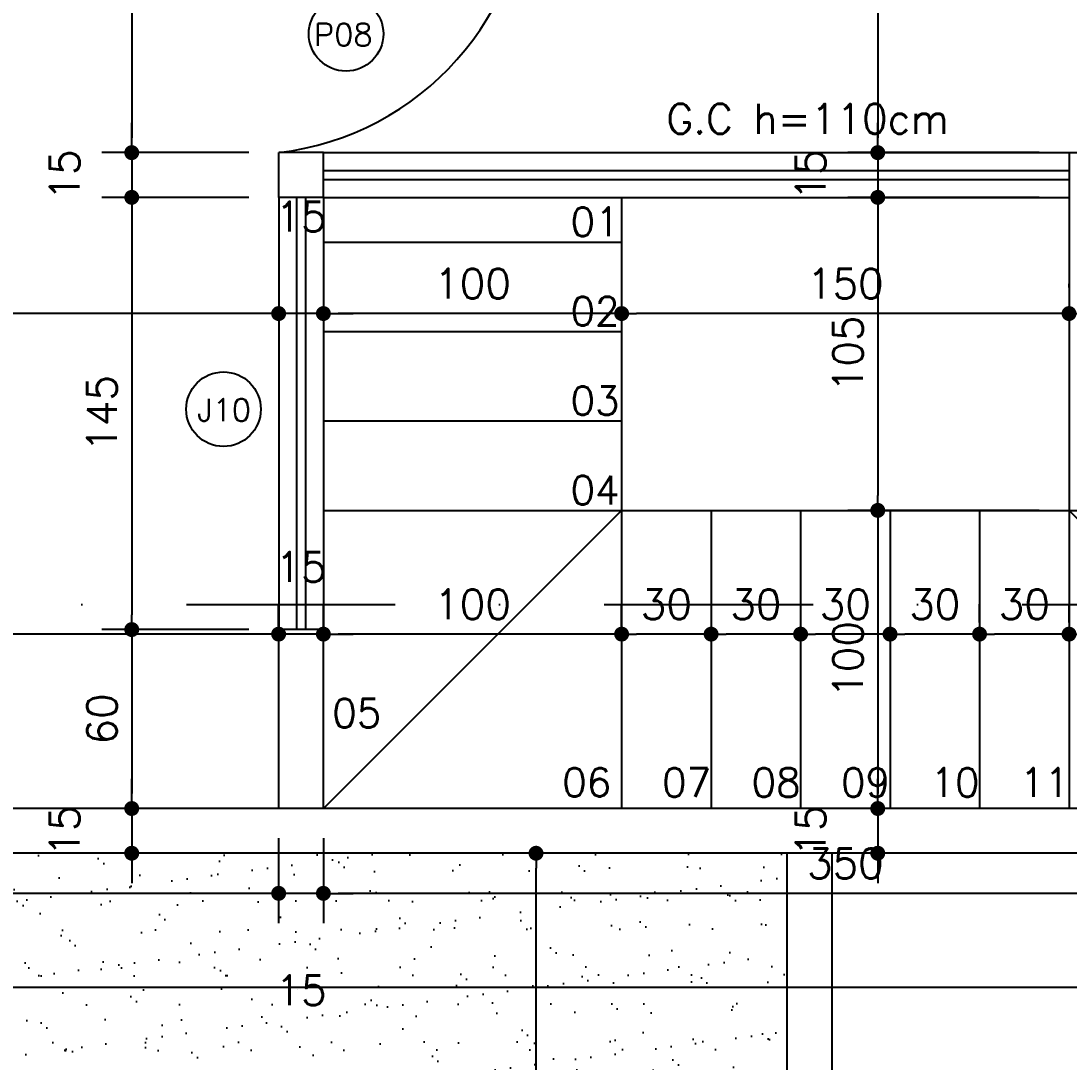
# Model space of a CAD drawing. Header units: inches. Extents: x 580771 to 672494, y 7715997 to 7829530.
# Drawn here: x 653110.8 to 653462.2, y 7723922.6 to 7724271.9 of the extents above; entities that cross this region are included whole.
import ezdxf

# ---------------------------------------------------------------- set-up
doc = ezdxf.new("R2010")
doc.units = ezdxf.units.IN
doc.header["$MEASUREMENT"] = 0
doc.header["$PDMODE"] = 2
doc.linetypes.add('DASHDOTX2', pattern=[2, 1, -0.5, 0, -0.5])
for name, color, linetype in [('04', 4, 'Continuous'), ('1-ARQ-2', 2, 'Continuous'), ('ARQ-2', 2, 'Continuous'), ('NIVEL', 2, 'Continuous'), ('P01', 1, 'Continuous'), ('P02', 2, 'Continuous'), ('parede', 6, 'Continuous'), ('SIMBOLOS', 2, 'Continuous')]:
    doc.layers.add(name, color=color, linetype=linetype)
doc.styles.add('R80E50', font='romans.shx', dxfattribs={"height": 10})
doc.styles.add('ROMANS', font='romans', dxfattribs={"height": 0.2})
doc.dimstyles.new('ARQ50', dxfattribs={"dimscale": 50, "dimtxt": 10, "dimasz": 0.1, "dimexe": 0.2, "dimexo": 0.2, "dimgap": 0.1, "dimtad": 1, "dimdec": 0, "dimzin": 12, "dimdsep": 46, "dimtxsty": 'R80E50', "dimblk1": 'DOT', "dimblk2": 'DOT', "dimsah": 1, "dimcen": 0.4, "dimclrd": 15, "dimclre": 15, "dimclrt": 3, "dimadec": 0, "dimazin": 0, "dimtfac": 1, "dimtdec": 0, "dimtmove": 2, "dimatfit": 3, "dimldrblk": 'DOT', "dimfxl": 0.2, "dimtolj": 1, "dimtzin": 12, "dimarcsym": 0})

# ---------------------------------------------------------------- blocks, each defined once
blk = doc.blocks.new('_DOT')
at = {"color": 0, "linetype": 'ByBlock'}
blk.add_line((-0.5, 0), (-1, 0), dxfattribs=at)
at = {"color": 0, "linetype": 'ByBlock', "const_width": 0.5}
blk.add_lwpolyline([(-0.25, 0, 1), (0.25, 0, 1)], format="xyb", close=True, dxfattribs=at)
blk = doc.blocks.new('*D1356')
at = {"layer": 'Defpoints', "color": 0, "transparency": 16777216}
for p in [(653212.19, 7724007.68), (653562.19, 7724007.68), (653212.19, 7723979.22)]:
    blk.add_point(p, dxfattribs=at)
at = {"layer": 'NIVEL', "color": 15, "lineweight": -2, "transparency": 16777216}
for p, q in [((653212.19, 7723997.68), (653212.19, 7723969.22)), ((653562.19, 7723997.68), (653562.19, 7723969.22)), ((653557.19, 7723979.22), (653217.19, 7723979.22))]:
    blk.add_line(p, q, dxfattribs=at)
at = {"layer": 'NIVEL', "color": 15, "lineweight": -2, "transparency": 16777216, "xscale": 5, "yscale": 5, "zscale": 5, "rotation": 180}
blk.add_blockref('_DOT', (653212.19, 7723979.22), dxfattribs=at)
at = {"layer": 'NIVEL', "color": 15, "lineweight": -2, "transparency": 16777216, "xscale": 5, "yscale": 5, "zscale": 5}
blk.add_blockref('_DOT', (653562.19, 7723979.22), dxfattribs=at)
at = {"layer": 'NIVEL', "color": 3, "transparency": 16777216, "insert": (653387.19, 7723989.22), "char_height": 10, "attachment_point": 5, "style": 'R80E50'}
blk.add_mtext('\\A1;350', dxfattribs=at)
blk = doc.blocks.new('*D1363')
at = {"layer": 'Defpoints', "color": 0, "transparency": 16777216}
for p in [(653197.19, 7724007.68), (653212.19, 7724007.68), (653197.19, 7723979.22)]:
    blk.add_point(p, dxfattribs=at)
at = {"layer": 'NIVEL', "color": 15, "lineweight": -2, "transparency": 16777216}
for p, q in [((653197.19, 7723997.68), (653197.19, 7723969.22)), ((653212.19, 7723997.68), (653212.19, 7723969.22)), ((653192.19, 7723979.22), (653187.19, 7723979.22)), ((653212.19, 7723979.22), (653197.19, 7723979.22)), ((653217.19, 7723979.22), (653222.19, 7723979.22))]:
    blk.add_line(p, q, dxfattribs=at)
at = {"layer": 'NIVEL', "color": 15, "lineweight": -2, "transparency": 16777216, "xscale": 5, "yscale": 5, "zscale": 5}
blk.add_blockref('_DOT', (653197.19, 7723979.22), dxfattribs=at)
at = {"layer": 'NIVEL', "color": 15, "lineweight": -2, "transparency": 16777216, "xscale": 5, "yscale": 5, "zscale": 5, "rotation": 180}
blk.add_blockref('_DOT', (653212.19, 7723979.22), dxfattribs=at)
at = {"layer": 'NIVEL', "color": 3, "transparency": 16777216, "insert": (653204.69, 7723946.72), "char_height": 10, "attachment_point": 5, "style": 'R80E50'}
blk.add_mtext('\\A1;15', dxfattribs=at)
blk = doc.blocks.new('*D1364')
at = {"layer": 'Defpoints', "color": 0, "transparency": 16777216}
for p in [(653197.19, 7724007.68), (652697.19, 7723992.68), (652697.19, 7723979.22)]:
    blk.add_point(p, dxfattribs=at)
at = {"layer": 'NIVEL', "color": 15, "lineweight": -2, "transparency": 16777216}
for p, q in [((653197.19, 7723997.68), (653197.19, 7723969.22)), ((652697.19, 7723982.68), (652697.19, 7723969.22)), ((653192.19, 7723979.22), (652702.19, 7723979.22))]:
    blk.add_line(p, q, dxfattribs=at)
at = {"layer": 'NIVEL', "color": 15, "lineweight": -2, "transparency": 16777216, "xscale": 5, "yscale": 5, "zscale": 5, "rotation": 180}
blk.add_blockref('_DOT', (652697.19, 7723979.22), dxfattribs=at)
at = {"layer": 'NIVEL', "color": 15, "lineweight": -2, "transparency": 16777216, "xscale": 5, "yscale": 5, "zscale": 5}
blk.add_blockref('_DOT', (653197.19, 7723979.22), dxfattribs=at)
at = {"layer": 'NIVEL', "color": 3, "transparency": 16777216, "insert": (652947.19, 7723989.22), "char_height": 10, "attachment_point": 5, "style": 'R80E50'}
blk.add_mtext('\\A1;500', dxfattribs=at)
blk = doc.blocks.new('*D1369')
at = {"layer": 'Defpoints', "color": 0, "transparency": 16777216}
for p in [(652697.19, 7724000.18), (655872.19, 7723992.68), (652697.19, 7723947.63)]:
    blk.add_point(p, dxfattribs=at)
at = {"layer": 'NIVEL', "color": 15, "lineweight": -2, "transparency": 16777216}
for p, q in [((652697.19, 7723990.18), (652697.19, 7723937.63)), ((655872.19, 7723982.68), (655872.19, 7723937.63)), ((655867.19, 7723947.63), (652702.19, 7723947.63))]:
    blk.add_line(p, q, dxfattribs=at)
at = {"layer": 'NIVEL', "color": 15, "lineweight": -2, "transparency": 16777216, "xscale": 5, "yscale": 5, "zscale": 5, "rotation": 180}
blk.add_blockref('_DOT', (652697.19, 7723947.63), dxfattribs=at)
at = {"layer": 'NIVEL', "color": 15, "lineweight": -2, "transparency": 16777216, "xscale": 5, "yscale": 5, "zscale": 5}
blk.add_blockref('_DOT', (655872.19, 7723947.63), dxfattribs=at)
at = {"layer": 'NIVEL', "color": 3, "transparency": 16777216, "insert": (654284.69, 7723957.63), "char_height": 10, "attachment_point": 5, "style": 'R80E50'}
blk.add_mtext('\\A1;3175', dxfattribs=at)
blk = doc.blocks.new('*D1331')
at = {"layer": 'Defpoints', "color": 0, "transparency": 16777216}
for p in [(653462.19, 7724066.17), (653562.19, 7724067.14), (653462.19, 7724060.12)]:
    blk.add_point(p, dxfattribs=at)
at = {"layer": 'NIVEL', "color": 15, "lineweight": -2, "transparency": 16777216}
for p, q in [((653462.19, 7724070.12), (653462.19, 7724076.17)), ((653557.19, 7724066.17), (653467.19, 7724066.17)), ((653562.19, 7724057.14), (653562.19, 7724056.17))]:
    blk.add_line(p, q, dxfattribs=at)
at = {"layer": 'NIVEL', "color": 15, "lineweight": -2, "transparency": 16777216, "xscale": 5, "yscale": 5, "zscale": 5, "rotation": 180}
blk.add_blockref('_DOT', (653462.19, 7724066.17), dxfattribs=at)
at = {"layer": 'NIVEL', "color": 15, "lineweight": -2, "transparency": 16777216, "xscale": 5, "yscale": 5, "zscale": 5}
blk.add_blockref('_DOT', (653562.19, 7724066.17), dxfattribs=at)
at = {"layer": 'NIVEL', "color": 3, "transparency": 16777216, "insert": (653512.19, 7724076.17), "char_height": 10, "attachment_point": 5, "style": 'R80E50'}
blk.add_mtext('\\A1;100', dxfattribs=at)
blk = doc.blocks.new('*D1332')
at = {"layer": 'Defpoints', "color": 0, "transparency": 16777216}
for p in [(653432.19, 7724066.17), (653432.19, 7724060.12), (653462.19, 7724060.12)]:
    blk.add_point(p, dxfattribs=at)
at = {"layer": 'NIVEL', "color": 15, "lineweight": -2, "transparency": 16777216}
for p, q in [((653432.19, 7724070.12), (653432.19, 7724076.17)), ((653462.19, 7724070.12), (653462.19, 7724076.17)), ((653457.19, 7724066.17), (653437.19, 7724066.17))]:
    blk.add_line(p, q, dxfattribs=at)
at = {"layer": 'NIVEL', "color": 15, "lineweight": -2, "transparency": 16777216, "xscale": 5, "yscale": 5, "zscale": 5, "rotation": 180}
blk.add_blockref('_DOT', (653432.19, 7724066.17), dxfattribs=at)
at = {"layer": 'NIVEL', "color": 15, "lineweight": -2, "transparency": 16777216, "xscale": 5, "yscale": 5, "zscale": 5}
blk.add_blockref('_DOT', (653462.19, 7724066.17), dxfattribs=at)
at = {"layer": 'NIVEL', "color": 3, "transparency": 16777216, "insert": (653447.19, 7724076.17), "char_height": 10, "attachment_point": 5, "style": 'R80E50'}
blk.add_mtext('\\A1;30', dxfattribs=at)
blk = doc.blocks.new('*D1333')
at = {"layer": 'Defpoints', "color": 0, "transparency": 16777216}
for p in [(653402.19, 7724068.24), (653402.19, 7724066.17), (653432.19, 7724060.12)]:
    blk.add_point(p, dxfattribs=at)
at = {"layer": 'NIVEL', "color": 15, "lineweight": -2, "transparency": 16777216}
for p, q in [((653432.19, 7724070.12), (653432.19, 7724076.17)), ((653427.19, 7724066.17), (653407.19, 7724066.17)), ((653402.19, 7724058.24), (653402.19, 7724056.17))]:
    blk.add_line(p, q, dxfattribs=at)
at = {"layer": 'NIVEL', "color": 15, "lineweight": -2, "transparency": 16777216, "xscale": 5, "yscale": 5, "zscale": 5, "rotation": 180}
blk.add_blockref('_DOT', (653402.19, 7724066.17), dxfattribs=at)
at = {"layer": 'NIVEL', "color": 15, "lineweight": -2, "transparency": 16777216, "xscale": 5, "yscale": 5, "zscale": 5}
blk.add_blockref('_DOT', (653432.19, 7724066.17), dxfattribs=at)
at = {"layer": 'NIVEL', "color": 3, "transparency": 16777216, "insert": (653417.19, 7724076.17), "char_height": 10, "attachment_point": 5, "style": 'R80E50'}
blk.add_mtext('\\A1;30', dxfattribs=at)
blk = doc.blocks.new('*D1334')
at = {"layer": 'Defpoints', "color": 0, "transparency": 16777216}
for p in [(653372.19, 7724068.24), (653372.19, 7724066.17), (653402.19, 7724068.24)]:
    blk.add_point(p, dxfattribs=at)
at = {"layer": 'NIVEL', "color": 15, "lineweight": -2, "transparency": 16777216}
for p, q in [((653397.19, 7724066.17), (653377.19, 7724066.17)), ((653372.19, 7724058.24), (653372.19, 7724056.17)), ((653402.19, 7724058.24), (653402.19, 7724056.17))]:
    blk.add_line(p, q, dxfattribs=at)
at = {"layer": 'NIVEL', "color": 15, "lineweight": -2, "transparency": 16777216, "xscale": 5, "yscale": 5, "zscale": 5, "rotation": 180}
blk.add_blockref('_DOT', (653372.19, 7724066.17), dxfattribs=at)
at = {"layer": 'NIVEL', "color": 15, "lineweight": -2, "transparency": 16777216, "xscale": 5, "yscale": 5, "zscale": 5}
blk.add_blockref('_DOT', (653402.19, 7724066.17), dxfattribs=at)
at = {"layer": 'NIVEL', "color": 3, "transparency": 16777216, "insert": (653387.19, 7724076.17), "char_height": 10, "attachment_point": 5, "style": 'R80E50'}
blk.add_mtext('\\A1;30', dxfattribs=at)
blk = doc.blocks.new('*D1013')
at = {"layer": 'Defpoints', "color": 0, "transparency": 16777216}
for p in [(653342.19, 7724068.24), (653342.19, 7724066.17), (653372.19, 7724068.24)]:
    blk.add_point(p, dxfattribs=at)
at = {"layer": 'NIVEL', "color": 15, "lineweight": -2, "transparency": 16777216}
for p, q in [((653367.19, 7724066.17), (653347.19, 7724066.17)), ((653342.19, 7724058.24), (653342.19, 7724056.17)), ((653372.19, 7724058.24), (653372.19, 7724056.17))]:
    blk.add_line(p, q, dxfattribs=at)
at = {"layer": 'NIVEL', "color": 15, "lineweight": -2, "transparency": 16777216, "xscale": 5, "yscale": 5, "zscale": 5, "rotation": 180}
blk.add_blockref('_DOT', (653342.19, 7724066.17), dxfattribs=at)
at = {"layer": 'NIVEL', "color": 15, "lineweight": -2, "transparency": 16777216, "xscale": 5, "yscale": 5, "zscale": 5}
blk.add_blockref('_DOT', (653372.19, 7724066.17), dxfattribs=at)
at = {"layer": 'NIVEL', "color": 3, "transparency": 16777216, "insert": (653357.19, 7724076.17), "char_height": 10, "attachment_point": 5, "style": 'R80E50'}
blk.add_mtext('\\A1;30', dxfattribs=at)
blk = doc.blocks.new('*D1014')
at = {"layer": 'Defpoints', "color": 0, "transparency": 16777216}
for p in [(653312.19, 7724066.17), (653342.19, 7724068.24), (653312.19, 7724057.68)]:
    blk.add_point(p, dxfattribs=at)
at = {"layer": 'NIVEL', "color": 15, "lineweight": -2, "transparency": 16777216}
for p, q in [((653312.19, 7724067.68), (653312.19, 7724076.17)), ((653337.19, 7724066.17), (653317.19, 7724066.17)), ((653342.19, 7724058.24), (653342.19, 7724056.17))]:
    blk.add_line(p, q, dxfattribs=at)
at = {"layer": 'NIVEL', "color": 15, "lineweight": -2, "transparency": 16777216, "xscale": 5, "yscale": 5, "zscale": 5, "rotation": 180}
blk.add_blockref('_DOT', (653312.19, 7724066.17), dxfattribs=at)
at = {"layer": 'NIVEL', "color": 15, "lineweight": -2, "transparency": 16777216, "xscale": 5, "yscale": 5, "zscale": 5}
blk.add_blockref('_DOT', (653342.19, 7724066.17), dxfattribs=at)
at = {"layer": 'NIVEL', "color": 3, "transparency": 16777216, "insert": (653327.19, 7724076.17), "char_height": 10, "attachment_point": 5, "style": 'R80E50'}
blk.add_mtext('\\A1;30', dxfattribs=at)
blk = doc.blocks.new('*D1015')
at = {"layer": 'Defpoints', "color": 0, "transparency": 16777216}
for p in [(653212.19, 7724066.17), (653212.19, 7724057.68), (653312.19, 7724057.68)]:
    blk.add_point(p, dxfattribs=at)
at = {"layer": 'NIVEL', "color": 15, "lineweight": -2, "transparency": 16777216}
for p, q in [((653212.19, 7724067.68), (653212.19, 7724076.17)), ((653312.19, 7724067.68), (653312.19, 7724076.17)), ((653307.19, 7724066.17), (653217.19, 7724066.17))]:
    blk.add_line(p, q, dxfattribs=at)
at = {"layer": 'NIVEL', "color": 15, "lineweight": -2, "transparency": 16777216, "xscale": 5, "yscale": 5, "zscale": 5, "rotation": 180}
blk.add_blockref('_DOT', (653212.19, 7724066.17), dxfattribs=at)
at = {"layer": 'NIVEL', "color": 15, "lineweight": -2, "transparency": 16777216, "xscale": 5, "yscale": 5, "zscale": 5}
blk.add_blockref('_DOT', (653312.19, 7724066.17), dxfattribs=at)
at = {"layer": 'NIVEL', "color": 3, "transparency": 16777216, "insert": (653262.19, 7724076.17), "char_height": 10, "attachment_point": 5, "style": 'R80E50'}
blk.add_mtext('\\A1;100', dxfattribs=at)
blk = doc.blocks.new('*D1016')
at = {"layer": 'Defpoints', "color": 0, "transparency": 16777216}
for p in [(653197.19, 7724066.17), (653197.19, 7724057.68), (653212.19, 7724057.68)]:
    blk.add_point(p, dxfattribs=at)
at = {"layer": 'NIVEL', "color": 15, "lineweight": -2, "transparency": 16777216}
for p, q in [((653197.19, 7724067.68), (653197.19, 7724076.17)), ((653212.19, 7724067.68), (653212.19, 7724076.17)), ((653192.19, 7724066.17), (653187.19, 7724066.17)), ((653212.19, 7724066.17), (653197.19, 7724066.17)), ((653217.19, 7724066.17), (653222.19, 7724066.17))]:
    blk.add_line(p, q, dxfattribs=at)
at = {"layer": 'NIVEL', "color": 15, "lineweight": -2, "transparency": 16777216, "xscale": 5, "yscale": 5, "zscale": 5}
blk.add_blockref('_DOT', (653197.19, 7724066.17), dxfattribs=at)
at = {"layer": 'NIVEL', "color": 15, "lineweight": -2, "transparency": 16777216, "xscale": 5, "yscale": 5, "zscale": 5, "rotation": 180}
blk.add_blockref('_DOT', (653212.19, 7724066.17), dxfattribs=at)
at = {"layer": 'NIVEL', "color": 3, "transparency": 16777216, "insert": (653204.69, 7724088.67), "char_height": 10, "attachment_point": 5, "style": 'R80E50'}
blk.add_mtext('\\A1;15', dxfattribs=at)
blk = doc.blocks.new('*D1017')
at = {"layer": 'Defpoints', "color": 0, "transparency": 16777216}
for p in [(652712.19, 7724067.68), (652712.19, 7724066.17), (653212.19, 7724057.68)]:
    blk.add_point(p, dxfattribs=at)
at = {"layer": 'NIVEL', "color": 15, "lineweight": -2, "transparency": 16777216}
for p, q in [((653212.19, 7724067.68), (653212.19, 7724076.17)), ((653207.19, 7724066.17), (652717.19, 7724066.17)), ((652712.19, 7724057.68), (652712.19, 7724056.17))]:
    blk.add_line(p, q, dxfattribs=at)
at = {"layer": 'NIVEL', "color": 15, "lineweight": -2, "transparency": 16777216, "xscale": 5, "yscale": 5, "zscale": 5, "rotation": 180}
blk.add_blockref('_DOT', (652712.19, 7724066.17), dxfattribs=at)
at = {"layer": 'NIVEL', "color": 15, "lineweight": -2, "transparency": 16777216, "xscale": 5, "yscale": 5, "zscale": 5}
blk.add_blockref('_DOT', (653212.19, 7724066.17), dxfattribs=at)
at = {"layer": 'NIVEL', "color": 3, "transparency": 16777216, "insert": (652962.19, 7724076.17), "char_height": 10, "attachment_point": 5, "style": 'R80E50'}
blk.add_mtext('\\A1;500', dxfattribs=at)
blk = doc.blocks.new('*D819')
at = {"layer": 'Defpoints', "color": 0, "transparency": 16777216}
for p in [(653412.19, 7724342.68), (653398.06, 7724227.68), (653462.19, 7724227.68)]:
    blk.add_point(p, dxfattribs=at)
at = {"layer": 'NIVEL', "color": 15, "lineweight": -2, "transparency": 16777216}
for p, q in [((653402.19, 7724342.68), (653388.06, 7724342.68)), ((653398.06, 7724337.68), (653398.06, 7724232.68)), ((653452.19, 7724227.68), (653388.06, 7724227.68))]:
    blk.add_line(p, q, dxfattribs=at)
at = {"layer": 'NIVEL', "color": 15, "lineweight": -2, "transparency": 16777216, "xscale": 5, "yscale": 5, "zscale": 5}
for p, rotation in [((653398.06, 7724342.68), 90), ((653398.06, 7724227.68), 270)]:
    blk.add_blockref('_DOT', p, dxfattribs=dict(at, rotation=rotation))
at = {"layer": 'NIVEL', "color": 3, "transparency": 16777216, "insert": (653388.06, 7724285.18), "char_height": 10, "attachment_point": 5, "rotation": 90, "style": 'R80E50'}
blk.add_mtext('\\A1;115', dxfattribs=at)
blk = doc.blocks.new('*D820')
at = {"layer": 'Defpoints', "color": 0, "transparency": 16777216}
for p in [(653462.19, 7724227.68), (653398.06, 7724212.68), (653462.19, 7724212.68)]:
    blk.add_point(p, dxfattribs=at)
at = {"layer": 'NIVEL', "color": 15, "lineweight": -2, "transparency": 16777216}
for p, q in [((653398.06, 7724232.68), (653398.06, 7724237.68)), ((653452.19, 7724227.68), (653388.06, 7724227.68)), ((653398.06, 7724227.68), (653398.06, 7724212.68)), ((653452.19, 7724212.68), (653388.06, 7724212.68)), ((653398.06, 7724207.68), (653398.06, 7724202.68))]:
    blk.add_line(p, q, dxfattribs=at)
at = {"layer": 'NIVEL', "color": 15, "lineweight": -2, "transparency": 16777216, "xscale": 5, "yscale": 5, "zscale": 5}
for p, rotation in [((653398.06, 7724227.68), 270), ((653398.06, 7724212.68), 90)]:
    blk.add_blockref('_DOT', p, dxfattribs=dict(at, rotation=rotation))
at = {"layer": 'NIVEL', "color": 3, "transparency": 16777216, "insert": (653375.56, 7724220.18), "char_height": 10, "attachment_point": 5, "rotation": 90, "style": 'R80E50'}
blk.add_mtext('\\A1;15', dxfattribs=at)
blk = doc.blocks.new('*D821')
at = {"layer": 'Defpoints', "color": 0, "transparency": 16777216}
for p in [(653462.19, 7724212.68), (653398.06, 7724107.68), (653462.19, 7724107.68)]:
    blk.add_point(p, dxfattribs=at)
at = {"layer": 'NIVEL', "color": 15, "lineweight": -2, "transparency": 16777216}
for p, q in [((653452.19, 7724212.68), (653388.06, 7724212.68)), ((653398.06, 7724207.68), (653398.06, 7724112.68)), ((653452.19, 7724107.68), (653388.06, 7724107.68))]:
    blk.add_line(p, q, dxfattribs=at)
at = {"layer": 'NIVEL', "color": 15, "lineweight": -2, "transparency": 16777216, "xscale": 5, "yscale": 5, "zscale": 5}
for p, rotation in [((653398.06, 7724212.68), 90), ((653398.06, 7724107.68), 270)]:
    blk.add_blockref('_DOT', p, dxfattribs=dict(at, rotation=rotation))
at = {"layer": 'NIVEL', "color": 3, "transparency": 16777216, "insert": (653388.06, 7724160.18), "char_height": 10, "attachment_point": 5, "rotation": 90, "style": 'R80E50'}
blk.add_mtext('\\A1;105', dxfattribs=at)
blk = doc.blocks.new('*D822')
at = {"layer": 'Defpoints', "color": 0, "transparency": 16777216}
for p in [(653462.19, 7724107.68), (653398.06, 7724007.68), (653412.1, 7724007.68)]:
    blk.add_point(p, dxfattribs=at)
at = {"layer": 'NIVEL', "color": 15, "lineweight": -2, "transparency": 16777216}
for p, q in [((653452.19, 7724107.68), (653388.06, 7724107.68)), ((653398.06, 7724102.68), (653398.06, 7724012.68)), ((653402.1, 7724007.68), (653388.06, 7724007.68))]:
    blk.add_line(p, q, dxfattribs=at)
at = {"layer": 'NIVEL', "color": 15, "lineweight": -2, "transparency": 16777216, "xscale": 5, "yscale": 5, "zscale": 5}
for p, rotation in [((653398.06, 7724107.68), 90), ((653398.06, 7724007.68), 270)]:
    blk.add_blockref('_DOT', p, dxfattribs=dict(at, rotation=rotation))
at = {"layer": 'NIVEL', "color": 3, "transparency": 16777216, "insert": (653388.06, 7724057.68), "char_height": 10, "attachment_point": 5, "rotation": 90, "style": 'R80E50'}
blk.add_mtext('\\A1;100', dxfattribs=at)
blk = doc.blocks.new('*D823')
at = {"layer": 'Defpoints', "color": 0, "transparency": 16777216}
for p in [(653412.1, 7724007.68), (653398.06, 7723992.68), (653416.06, 7723992.68)]:
    blk.add_point(p, dxfattribs=at)
at = {"layer": 'NIVEL', "color": 15, "lineweight": -2, "transparency": 16777216}
for p, q in [((653398.06, 7724012.68), (653398.06, 7724017.68)), ((653402.1, 7724007.68), (653388.06, 7724007.68)), ((653398.06, 7724007.68), (653398.06, 7723992.68)), ((653406.06, 7723992.68), (653388.06, 7723992.68)), ((653398.06, 7723987.68), (653398.06, 7723982.68))]:
    blk.add_line(p, q, dxfattribs=at)
at = {"layer": 'NIVEL', "color": 15, "lineweight": -2, "transparency": 16777216, "xscale": 5, "yscale": 5, "zscale": 5}
for p, rotation in [((653398.06, 7724007.68), 270), ((653398.06, 7723992.68), 90)]:
    blk.add_blockref('_DOT', p, dxfattribs=dict(at, rotation=rotation))
at = {"layer": 'NIVEL', "color": 3, "transparency": 16777216, "insert": (653375.56, 7724000.18), "char_height": 10, "attachment_point": 5, "rotation": 90, "style": 'R80E50'}
blk.add_mtext('\\A1;15', dxfattribs=at)
blk = doc.blocks.new('*D804')
at = {"layer": 'Defpoints', "color": 0, "transparency": 16777216}
for p in [(653197.19, 7724342.68), (653147.93, 7724227.68), (653197.19, 7724227.68)]:
    blk.add_point(p, dxfattribs=at)
at = {"layer": 'NIVEL', "color": 15, "lineweight": -2, "transparency": 16777216}
for p, q in [((653187.19, 7724342.68), (653137.93, 7724342.68)), ((653147.93, 7724337.68), (653147.93, 7724232.68)), ((653187.19, 7724227.68), (653137.93, 7724227.68))]:
    blk.add_line(p, q, dxfattribs=at)
at = {"layer": 'NIVEL', "color": 15, "lineweight": -2, "transparency": 16777216, "xscale": 5, "yscale": 5, "zscale": 5}
for p, rotation in [((653147.93, 7724342.68), 90), ((653147.93, 7724227.68), 270)]:
    blk.add_blockref('_DOT', p, dxfattribs=dict(at, rotation=rotation))
at = {"layer": 'NIVEL', "color": 3, "transparency": 16777216, "insert": (653137.93, 7724285.18), "char_height": 10, "attachment_point": 5, "rotation": 90, "style": 'R80E50'}
blk.add_mtext('\\A1;115', dxfattribs=at)
blk = doc.blocks.new('*D805')
at = {"layer": 'Defpoints', "color": 0, "transparency": 16777216}
for p in [(653197.19, 7724227.68), (653147.93, 7724212.68), (653197.19, 7724212.68)]:
    blk.add_point(p, dxfattribs=at)
at = {"layer": 'NIVEL', "color": 15, "lineweight": -2, "transparency": 16777216}
for p, q in [((653147.93, 7724232.68), (653147.93, 7724237.68)), ((653187.19, 7724227.68), (653137.93, 7724227.68)), ((653147.93, 7724227.68), (653147.93, 7724212.68)), ((653187.19, 7724212.68), (653137.93, 7724212.68)), ((653147.93, 7724207.68), (653147.93, 7724202.68))]:
    blk.add_line(p, q, dxfattribs=at)
at = {"layer": 'NIVEL', "color": 15, "lineweight": -2, "transparency": 16777216, "xscale": 5, "yscale": 5, "zscale": 5}
for p, rotation in [((653147.93, 7724227.68), 270), ((653147.93, 7724212.68), 90)]:
    blk.add_blockref('_DOT', p, dxfattribs=dict(at, rotation=rotation))
at = {"layer": 'NIVEL', "color": 3, "transparency": 16777216, "insert": (653125.43, 7724220.18), "char_height": 10, "attachment_point": 5, "rotation": 90, "style": 'R80E50'}
blk.add_mtext('\\A1;15', dxfattribs=at)
blk = doc.blocks.new('*D806')
at = {"layer": 'Defpoints', "color": 0, "transparency": 16777216}
for p in [(653197.19, 7724212.68), (653147.93, 7724067.7), (653197.19, 7724067.7)]:
    blk.add_point(p, dxfattribs=at)
at = {"layer": 'NIVEL', "color": 15, "lineweight": -2, "transparency": 16777216}
for p, q in [((653187.19, 7724212.68), (653137.93, 7724212.68)), ((653147.93, 7724207.68), (653147.93, 7724072.7)), ((653187.19, 7724067.7), (653137.93, 7724067.7))]:
    blk.add_line(p, q, dxfattribs=at)
at = {"layer": 'NIVEL', "color": 15, "lineweight": -2, "transparency": 16777216, "xscale": 5, "yscale": 5, "zscale": 5}
for p, rotation in [((653147.93, 7724212.68), 90), ((653147.93, 7724067.7), 270)]:
    blk.add_blockref('_DOT', p, dxfattribs=dict(at, rotation=rotation))
at = {"layer": 'NIVEL', "color": 3, "transparency": 16777216, "insert": (653137.93, 7724140.19), "char_height": 10, "attachment_point": 5, "rotation": 90, "style": 'R80E50'}
blk.add_mtext('\\A1;145', dxfattribs=at)
blk = doc.blocks.new('*D807')
at = {"layer": 'Defpoints', "color": 0, "transparency": 16777216}
for p in [(653197.19, 7724067.7), (653147.93, 7724007.68), (653197.19, 7724007.68)]:
    blk.add_point(p, dxfattribs=at)
at = {"layer": 'NIVEL', "color": 15, "lineweight": -2, "transparency": 16777216}
for p, q in [((653187.19, 7724067.7), (653137.93, 7724067.7)), ((653147.93, 7724062.7), (653147.93, 7724012.68)), ((653187.19, 7724007.68), (653137.93, 7724007.68))]:
    blk.add_line(p, q, dxfattribs=at)
at = {"layer": 'NIVEL', "color": 15, "lineweight": -2, "transparency": 16777216, "xscale": 5, "yscale": 5, "zscale": 5}
for p, rotation in [((653147.93, 7724067.7), 90), ((653147.93, 7724007.68), 270)]:
    blk.add_blockref('_DOT', p, dxfattribs=dict(at, rotation=rotation))
at = {"layer": 'NIVEL', "color": 3, "transparency": 16777216, "insert": (653137.93, 7724037.69), "char_height": 10, "attachment_point": 5, "rotation": 90, "style": 'R80E50'}
blk.add_mtext('\\A1;60', dxfattribs=at)
blk = doc.blocks.new('*D808')
at = {"layer": 'Defpoints', "color": 0, "transparency": 16777216}
for p in [(653197.19, 7724007.68), (653147.93, 7723992.68), (653197.19, 7723992.68)]:
    blk.add_point(p, dxfattribs=at)
at = {"layer": 'NIVEL', "color": 15, "lineweight": -2, "transparency": 16777216}
for p, q in [((653147.93, 7724012.68), (653147.93, 7724017.68)), ((653187.19, 7724007.68), (653137.93, 7724007.68)), ((653147.93, 7724007.68), (653147.93, 7723992.68)), ((653187.19, 7723992.68), (653137.93, 7723992.68)), ((653147.93, 7723987.68), (653147.93, 7723982.68))]:
    blk.add_line(p, q, dxfattribs=at)
at = {"layer": 'NIVEL', "color": 15, "lineweight": -2, "transparency": 16777216, "xscale": 5, "yscale": 5, "zscale": 5}
for p, rotation in [((653147.93, 7724007.68), 270), ((653147.93, 7723992.68), 90)]:
    blk.add_blockref('_DOT', p, dxfattribs=dict(at, rotation=rotation))
at = {"layer": 'NIVEL', "color": 3, "transparency": 16777216, "insert": (653125.43, 7724000.18), "char_height": 10, "attachment_point": 5, "rotation": 90, "style": 'R80E50'}
blk.add_mtext('\\A1;15', dxfattribs=at)
blk = doc.blocks.new('*D910')
at = {"layer": 'Defpoints', "color": 0, "transparency": 16777216}
for p in [(653283.48, 7723992.68), (653358.01, 7723992.68), (653332.74, 7723657.68)]:
    blk.add_point(p, dxfattribs=at)
at = {"layer": 'NIVEL', "color": 15, "lineweight": -2, "transparency": 16777216}
for p, q in [((653348.01, 7723992.68), (653273.48, 7723992.68)), ((653283.48, 7723662.68), (653283.48, 7723987.68)), ((653322.74, 7723657.68), (653273.48, 7723657.68))]:
    blk.add_line(p, q, dxfattribs=at)
at = {"layer": 'NIVEL', "color": 15, "lineweight": -2, "transparency": 16777216, "xscale": 5, "yscale": 5, "zscale": 5}
for p, rotation in [((653283.48, 7723992.68), 90), ((653283.48, 7723657.68), 270)]:
    blk.add_blockref('_DOT', p, dxfattribs=dict(at, rotation=rotation))
at = {"layer": 'NIVEL', "color": 3, "transparency": 16777216, "insert": (653273.48, 7723825.18), "char_height": 10, "attachment_point": 5, "rotation": 90, "style": 'R80E50'}
blk.add_mtext('\\A1;335', dxfattribs=at)
blk = doc.blocks.new('*D1321')
at = {"layer": 'Defpoints', "color": 0, "transparency": 16777216}
for p in [(653462.19, 7724173.71), (653462.19, 7724172.46), (653562.19, 7724162.68)]:
    blk.add_point(p, dxfattribs=at)
at = {"layer": 'NIVEL', "color": 15, "lineweight": -2, "transparency": 16777216}
for p, q in [((653462.19, 7724182.46), (653462.19, 7724183.71)), ((653562.19, 7724172.68), (653562.19, 7724183.71)), ((653557.19, 7724173.71), (653467.19, 7724173.71))]:
    blk.add_line(p, q, dxfattribs=at)
at = {"layer": 'NIVEL', "color": 15, "lineweight": -2, "transparency": 16777216, "xscale": 5, "yscale": 5, "zscale": 5, "rotation": 180}
blk.add_blockref('_DOT', (653462.19, 7724173.71), dxfattribs=at)
at = {"layer": 'NIVEL', "color": 15, "lineweight": -2, "transparency": 16777216, "xscale": 5, "yscale": 5, "zscale": 5}
blk.add_blockref('_DOT', (653562.19, 7724173.71), dxfattribs=at)
at = {"layer": 'NIVEL', "color": 3, "transparency": 16777216, "insert": (653512.19, 7724183.71), "char_height": 10, "attachment_point": 5, "style": 'R80E50'}
blk.add_mtext('\\A1;100', dxfattribs=at)
blk = doc.blocks.new('*D1322')
at = {"layer": 'Defpoints', "color": 0, "transparency": 16777216}
for p in [(653312.19, 7724173.71), (653312.19, 7724173.71), (653462.19, 7724172.46)]:
    blk.add_point(p, dxfattribs=at)
at = {"layer": 'NIVEL', "color": 15, "lineweight": -2, "transparency": 16777216}
for p, q in [((653462.19, 7724182.46), (653462.19, 7724183.71)), ((653457.19, 7724173.71), (653317.19, 7724173.71))]:
    blk.add_line(p, q, dxfattribs=at)
at = {"layer": 'NIVEL', "color": 15, "lineweight": -2, "transparency": 16777216, "xscale": 5, "yscale": 5, "zscale": 5, "rotation": 180}
blk.add_blockref('_DOT', (653312.19, 7724173.71), dxfattribs=at)
at = {"layer": 'NIVEL', "color": 15, "lineweight": -2, "transparency": 16777216, "xscale": 5, "yscale": 5, "zscale": 5}
blk.add_blockref('_DOT', (653462.19, 7724173.71), dxfattribs=at)
at = {"layer": 'NIVEL', "color": 3, "transparency": 16777216, "insert": (653387.19, 7724183.71), "char_height": 10, "attachment_point": 5, "style": 'R80E50'}
blk.add_mtext('\\A1;150', dxfattribs=at)
blk = doc.blocks.new('*D1323')
at = {"layer": 'Defpoints', "color": 0, "transparency": 16777216}
for p in [(653212.19, 7724173.71), (653212.19, 7724173.71), (653312.19, 7724173.71)]:
    blk.add_point(p, dxfattribs=at)
at = {"layer": 'NIVEL', "color": 15, "lineweight": -2, "transparency": 16777216}
blk.add_line((653307.19, 7724173.71), (653217.19, 7724173.71), dxfattribs=at)
at = {"layer": 'NIVEL', "color": 15, "lineweight": -2, "transparency": 16777216, "xscale": 5, "yscale": 5, "zscale": 5, "rotation": 180}
blk.add_blockref('_DOT', (653212.19, 7724173.71), dxfattribs=at)
at = {"layer": 'NIVEL', "color": 15, "lineweight": -2, "transparency": 16777216, "xscale": 5, "yscale": 5, "zscale": 5}
blk.add_blockref('_DOT', (653312.19, 7724173.71), dxfattribs=at)
at = {"layer": 'NIVEL', "color": 3, "transparency": 16777216, "insert": (653262.19, 7724183.71), "char_height": 10, "attachment_point": 5, "style": 'R80E50'}
blk.add_mtext('\\A1;100', dxfattribs=at)
blk = doc.blocks.new('*D1324')
at = {"layer": 'Defpoints', "color": 0, "transparency": 16777216}
for p in [(653197.19, 7724173.71), (653197.19, 7724173.71), (653212.19, 7724173.71)]:
    blk.add_point(p, dxfattribs=at)
at = {"layer": 'NIVEL', "color": 15, "lineweight": -2, "transparency": 16777216}
for p, q in [((653192.19, 7724173.71), (653187.19, 7724173.71)), ((653212.19, 7724173.71), (653197.19, 7724173.71)), ((653217.19, 7724173.71), (653222.19, 7724173.71))]:
    blk.add_line(p, q, dxfattribs=at)
at = {"layer": 'NIVEL', "color": 15, "lineweight": -2, "transparency": 16777216, "xscale": 5, "yscale": 5, "zscale": 5}
blk.add_blockref('_DOT', (653197.19, 7724173.71), dxfattribs=at)
at = {"layer": 'NIVEL', "color": 15, "lineweight": -2, "transparency": 16777216, "xscale": 5, "yscale": 5, "zscale": 5, "rotation": 180}
blk.add_blockref('_DOT', (653212.19, 7724173.71), dxfattribs=at)
at = {"layer": 'NIVEL', "color": 3, "transparency": 16777216, "insert": (653204.69, 7724206.21), "char_height": 10, "attachment_point": 5, "style": 'R80E50'}
blk.add_mtext('\\A1;15', dxfattribs=at)
blk = doc.blocks.new('*D1325')
at = {"layer": 'Defpoints', "color": 0, "transparency": 16777216}
for p in [(652712.19, 7724173.71), (652712.19, 7724173.71), (653197.19, 7724173.71)]:
    blk.add_point(p, dxfattribs=at)
at = {"layer": 'NIVEL', "color": 15, "lineweight": -2, "transparency": 16777216}
for p, q in [((652712.19, 7724183.71), (652712.19, 7724183.71)), ((653192.19, 7724173.71), (652717.19, 7724173.71))]:
    blk.add_line(p, q, dxfattribs=at)
at = {"layer": 'NIVEL', "color": 15, "lineweight": -2, "transparency": 16777216, "xscale": 5, "yscale": 5, "zscale": 5, "rotation": 180}
blk.add_blockref('_DOT', (652712.19, 7724173.71), dxfattribs=at)
at = {"layer": 'NIVEL', "color": 15, "lineweight": -2, "transparency": 16777216, "xscale": 5, "yscale": 5, "zscale": 5}
blk.add_blockref('_DOT', (653197.19, 7724173.71), dxfattribs=at)
at = {"layer": 'NIVEL', "color": 3, "transparency": 16777216, "insert": (652954.69, 7724183.71), "char_height": 10, "attachment_point": 5, "style": 'R80E50'}
blk.add_mtext('\\A1;485', dxfattribs=at)

msp = doc.modelspace()

# ---------------------------------------------------------------- hatches: boundary and pattern name
at = {"layer": 'P01', "ltscale": 20}
h = msp.add_hatch(dxfattribs=at)
h.set_pattern_fill('AR-SAND', color=256, scale=10)
h.set_pattern_definition([(37.5, (0, -41893.46), (-0.62993358, 19.26823769), [0, -15.2, 0, -17, 0, -16.25]), (7.5, (0, -41893.46), (17.69776705, 28.22146065), [0, -8.2, 0, -13.7, 0, -5.25]), (327.5, (-12.3, -41893.46), (31.141418618, 0.056590535), [0, -5, 0, -18, 0, -23.5]), (317.5, (-12.3, -41893.46), (30.06126605, 8.77675565), [0, -2.5, 0, -11.8, 0, -13.5])])
h.paths.add_polyline_path([(653367.741, 7723992.685), (652897.741, 7723992.685), (652897.741, 7723667.216), (652911.625, 7723657.685), (653332.741, 7723657.685), (653367.741, 7723657.685)])
h.paths.add_polyline_path([(653194.812, 7723939.215), (653214.574, 7723939.215), (653214.574, 7723954.215), (653194.812, 7723954.215)], flags=24)
h.paths.add_polyline_path([(652931.836, 7723981.715), (652962.551, 7723981.715), (652962.551, 7723996.715), (652931.836, 7723996.715)], flags=9)
h.paths.add_polyline_path([(653117.384, 7723774.22), (653148.098, 7723774.22), (653148.098, 7723789.22), (653117.384, 7723789.22)], flags=24)
h.paths.add_polyline_path([(653117.384, 7723804.874), (653148.098, 7723804.874), (653148.098, 7723819.874), (653117.384, 7723819.874)], flags=24)
h.paths.add_polyline_path([(653117.384, 7723893.583), (653148.098, 7723893.583), (653148.098, 7723908.583), (653117.384, 7723908.583)], flags=24)
h.paths.add_polyline_path([(653092.384, 7723669.983), (653123.098, 7723669.983), (653123.098, 7723684.983), (653092.384, 7723684.983)], flags=24)
h.paths.add_polyline_path([(653280.976, 7723817.328), (653280.976, 7723848.042), (653265.976, 7723848.042), (653265.976, 7723817.328)], flags=24)
h.paths.add_polyline_path([(653137.929, 7723843.427), (653177.399, 7723843.427), (653177.399, 7723861.577), (653137.929, 7723861.577)], flags=24)

# ---------------------------------------------------------------- linework, layer by layer
at = {"layer": '04', "linetype": 'DASHDOTX2', "ltscale": 70}
msp.add_line((651204.859, 7724076.166), (656472.917, 7724076.166), dxfattribs=at)
at = {"layer": '1-ARQ-2'}
for p, q in [((653212.193, 7724221.685), (653462.193, 7724221.685)), ((653212.193, 7724218.685), (653462.193, 7724218.685)), ((653203.193, 7724212.685), (653203.193, 7724067.685)), ((653206.193, 7724212.685), (653206.193, 7724067.685))]:
    msp.add_line(p, q, dxfattribs=at)
at = {"layer": 'P01'}
for p, q in [((653212.193, 7724227.685), (653462.193, 7724227.685)), ((653462.193, 7724227.685), (653462.193, 7724007.685)), ((653462.193, 7724227.685), (653562.193, 7724227.685)), ((653197.193, 7724212.685), (653197.193, 7724067.685)), ((653212.193, 7724212.685), (653212.193, 7724067.685)), ((653212.193, 7724212.685), (653462.193, 7724212.685)), ((653312.193, 7724212.685), (653312.193, 7724007.685)), ((653212.193, 7724197.685), (653312.193, 7724197.685)), ((653212.193, 7724167.685), (653312.193, 7724167.685)), ((653212.193, 7724137.685), (653312.193, 7724137.685)), ((653212.193, 7724107.685), (653432.193, 7724107.685)), ((653312.193, 7724107.685), (653212.193, 7724007.685)), ((653312.193, 7724107.685), (653312.193, 7724007.685)), ((653342.193, 7724107.685), (653342.193, 7724007.685)), ((653372.193, 7724107.685), (653372.193, 7724007.685)), ((653402.193, 7724107.685), (653402.193, 7724007.685)), ((653432.193, 7724107.685), (653562.193, 7724107.685)), ((653432.193, 7724107.685), (653432.193, 7724007.685)), ((653462.193, 7724107.685), (653562.193, 7724007.685))]:
    msp.add_line(p, q, dxfattribs=at)
msp.add_arc((653186.035, 7724321.935), 94.908, 276.75179, 0, dxfattribs=at)
at = {"layer": 'P02'}
for p, q in [((653367.741, 7723657.685), (653367.741, 7723992.685)), ((653382.741, 7723657.685), (653382.741, 7723992.685))]:
    msp.add_line(p, q, dxfattribs=at)
at = {"layer": 'parede'}
for p, q in [((653197.193, 7724212.685), (653197.193, 7724227.685)), ((653212.193, 7724227.685), (653197.193, 7724227.685)), ((653212.193, 7724212.685), (653212.193, 7724227.685)), ((653212.193, 7724212.685), (653197.193, 7724212.685)), ((653212.193, 7724067.685), (653197.193, 7724067.685)), ((653197.193, 7724007.685), (653197.193, 7724067.685)), ((653212.193, 7724007.685), (653212.193, 7724067.685)), ((653562.193, 7724007.685), (652697.193, 7724007.685)), ((655872.193, 7723992.685), (652697.193, 7723992.685)), ((653382.741, 7723992.685), (653382.741, 7723992.685))]:
    msp.add_line(p, q, dxfattribs=at)
at = {"layer": 'SIMBOLOS', "color": 2}
for centre in [(653219.793, 7724267.527), (653178.694, 7724141.618)]:
    msp.add_circle(centre, 12.5, dxfattribs=at)

# ---------------------------------------------------------------- texts
at = {"layer": 'ARQ-2', "char_height": 9.6, "attachment_point": 7, "style": 'ROMANS'}
for s, insert in [('01', (653295.033, 7724199.684)), ('02', (653295.033, 7724169.684)), ('03', (653295.033, 7724139.684)), ('04', (653295.033, 7724109.684)), ('05', (653215.152, 7724034.895)), ('06', (653292.255, 7724011.669)), ('07', (653325.739, 7724011.634)), ('08', (653355.739, 7724011.634)), ('09', (653385.739, 7724011.634)), ('10', (653415.739, 7724011.634)), ('11', (653445.739, 7724011.634))]:
    msp.add_mtext(s, dxfattribs=dict(at, insert=insert))
at = {"layer": 'NIVEL', "color": 2, "linetype": 'Continuous', "style": 'ROMANS'}
msp.add_text('G.C h=110cm', height=10, dxfattribs=at).set_placement((653327.204, 7724234.036))
at = {"layer": 'SIMBOLOS', "color": 2, "style": 'ROMANS'}
for s, p in [('P08', (653209.061, 7724263.523)), ('J10', (653169.909, 7724137.614))]:
    msp.add_text(s, height=7.5, dxfattribs=at).set_placement(p)

# ---------------------------------------------------------------- dimensions: what is measured, and where the dimension line sits
at = {"layer": 'NIVEL', "color": 4}
for base, p1, p2, picture, middle in [((653147.928, 7724227.685), (653197.193, 7724342.685), (653197.193, 7724227.685), '*D804', (653137.928, 7724285.185)), ((653398.057, 7724227.685), (653412.193, 7724342.685), (653462.193, 7724227.685), '*D819', (653388.057, 7724285.185)), ((653147.928, 7724212.685), (653197.193, 7724227.685), (653197.193, 7724212.685), '*D805', (653125.428, 7724220.185)), ((653398.057, 7724212.685), (653462.193, 7724227.685), (653462.193, 7724212.685), '*D820', (653375.557, 7724220.185)), ((653147.928, 7724067.697), (653197.193, 7724212.685), (653197.193, 7724067.697), '*D806', (653137.928, 7724140.191)), ((653398.057, 7724107.685), (653462.193, 7724212.685), (653462.193, 7724107.685), '*D821', (653388.057, 7724160.185)), ((653398.057, 7724007.685), (653462.193, 7724107.685), (653412.103, 7724007.685), '*D822', (653388.057, 7724057.685)), ((653147.928, 7724007.685), (653197.193, 7724067.697), (653197.193, 7724007.685), '*D807', (653137.928, 7724037.691)), ((653147.928, 7723992.685), (653197.193, 7724007.685), (653197.193, 7723992.685), '*D808', (653125.428, 7724000.185)), ((653398.057, 7723992.685), (653412.103, 7724007.685), (653416.057, 7723992.685), '*D823', (653375.557, 7724000.185)), ((653283.476, 7723992.685), (653332.741, 7723657.685), (653358.012, 7723992.685), '*D910', (653273.476, 7723825.185))]:
    dim = msp.add_linear_dim(base=base, p1=p1, p2=p2, angle=90, dimstyle='ARQ50', dxfattribs=at)
    dim.commit()
    dim.dimension.update_dxf_attribs({"geometry": picture, "text_midpoint": middle})
at = {"layer": 'NIVEL', "color": 3}
for base, p1, p2, picture, middle in [((653197.193, 7724173.705), (653212.193, 7724173.705), (653197.193, 7724173.705), '*D1324', (653204.693, 7724206.205)), ((652712.193, 7724173.705), (653197.193, 7724173.705), (652712.193, 7724173.705), '*D1325', (652954.693, 7724183.705)), ((653212.193, 7724173.705), (653312.193, 7724173.705), (653212.193, 7724173.705), '*D1323', (653262.193, 7724183.705)), ((653312.193, 7724173.705), (653462.193, 7724172.455), (653312.193, 7724173.705), '*D1322', (653387.193, 7724183.705)), ((653462.193, 7724173.705), (653562.193, 7724162.685), (653462.193, 7724172.455), '*D1321', (653512.193, 7724183.705))]:
    dim = msp.add_linear_dim(base=base, p1=p1, p2=p2, dimstyle='ARQ50', dxfattribs=at)
    dim.commit()
    dim.dimension.update_dxf_attribs({"geometry": picture, "text_midpoint": middle})
at = {"layer": 'NIVEL', "color": 4}
for base, p1, p2, picture, middle in [((653197.193, 7724066.166), (653212.193, 7724057.685), (653197.193, 7724057.685), '*D1016', (653204.693, 7724088.666)), ((652712.193, 7724066.166), (653212.193, 7724057.685), (652712.193, 7724067.685), '*D1017', (652962.193, 7724076.166)), ((653212.193, 7724066.166), (653312.193, 7724057.685), (653212.193, 7724057.685), '*D1015', (653262.193, 7724076.166)), ((653312.193, 7724066.166), (653342.193, 7724068.235), (653312.193, 7724057.685), '*D1014', (653327.193, 7724076.166)), ((653342.193, 7724066.166), (653372.193, 7724068.235), (653342.193, 7724068.235), '*D1013', (653357.193, 7724076.166)), ((653372.193, 7724066.166), (653402.193, 7724068.235), (653372.193, 7724068.235), '*D1334', (653387.193, 7724076.166)), ((653402.193, 7724066.166), (653432.193, 7724060.124), (653402.193, 7724068.235), '*D1333', (653417.193, 7724076.166)), ((653432.193, 7724066.166), (653462.193, 7724060.124), (653432.193, 7724060.124), '*D1332', (653447.193, 7724076.166)), ((653462.193, 7724066.166), (653562.193, 7724067.139), (653462.193, 7724060.124), '*D1331', (653512.193, 7724076.166)), ((652697.193, 7723979.215), (653197.193, 7724007.685), (652697.193, 7723992.685), '*D1364', (652947.193, 7723989.215)), ((653197.193, 7723979.215), (653212.193, 7724007.685), (653197.193, 7724007.685), '*D1363', (653204.693, 7723946.715)), ((653212.193, 7723979.215), (653562.193, 7724007.685), (653212.193, 7724007.685), '*D1356', (653387.193, 7723989.215)), ((652697.193, 7723947.63), (655872.193, 7723992.685), (652697.193, 7724000.185), '*D1369', (654284.693, 7723957.63))]:
    dim = msp.add_linear_dim(base=base, p1=p1, p2=p2, dimstyle='ARQ50', dxfattribs=at)
    dim.commit()
    dim.dimension.update_dxf_attribs({"geometry": picture, "text_midpoint": middle})

doc.saveas('drawing.dxf')
